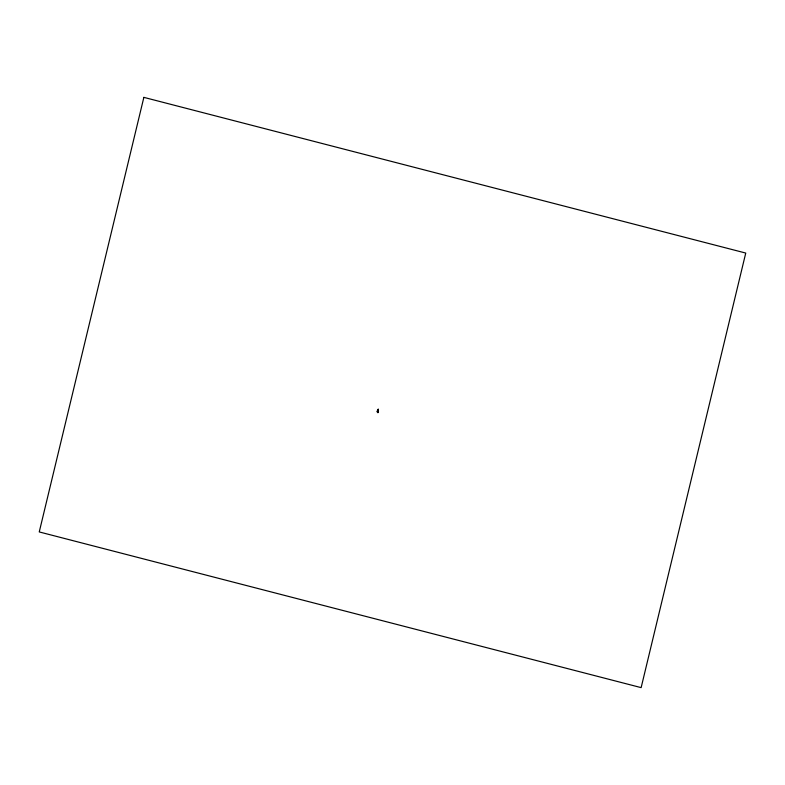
<?xml version="1.0" encoding="UTF-8"?>
<svg xmlns="http://www.w3.org/2000/svg" width="785" height="785" viewBox="0 0 785 785"><rect width="100%" height="100%" fill="white"/><g stroke="black" fill="none" stroke-linecap="round" stroke-linejoin="round"><path stroke-width="1.18" d="M378.203 411.988L377.399 411.889A1.374 0.981 15.5 0 1 377.33 411.438A6.928 4.936 15.5 0 1 377.673 410.565L378.135 410.143L378.301 410.771A10.019 2.826 86.7 0 1 378.154 411.517L377.349 411.988A1.923 1.256 -18 0 1 377.251 411.32A10.019 6.555 -18 0 1 377.879 409.721L378.321 409.044M377.605 411.311L377.595 411.88M377.958 409.858L377.771 411.801M377.722 411.929L377.556 411.232M377.879 412.576L378.115 412.076M377.948 412.704L377.418 412.086M377.614 411.86L378.223 411.683M378.35 410.584L378.448 411.006A7.389 5.26 15.5 0 1 378.35 411.703A1.413 1.001 15.5 0 1 378.213 411.978L378.331 410.584M143.861 97.369L39.25 531.936L641.139 687.631L745.75 253.064L143.861 97.369"/></g></svg>
